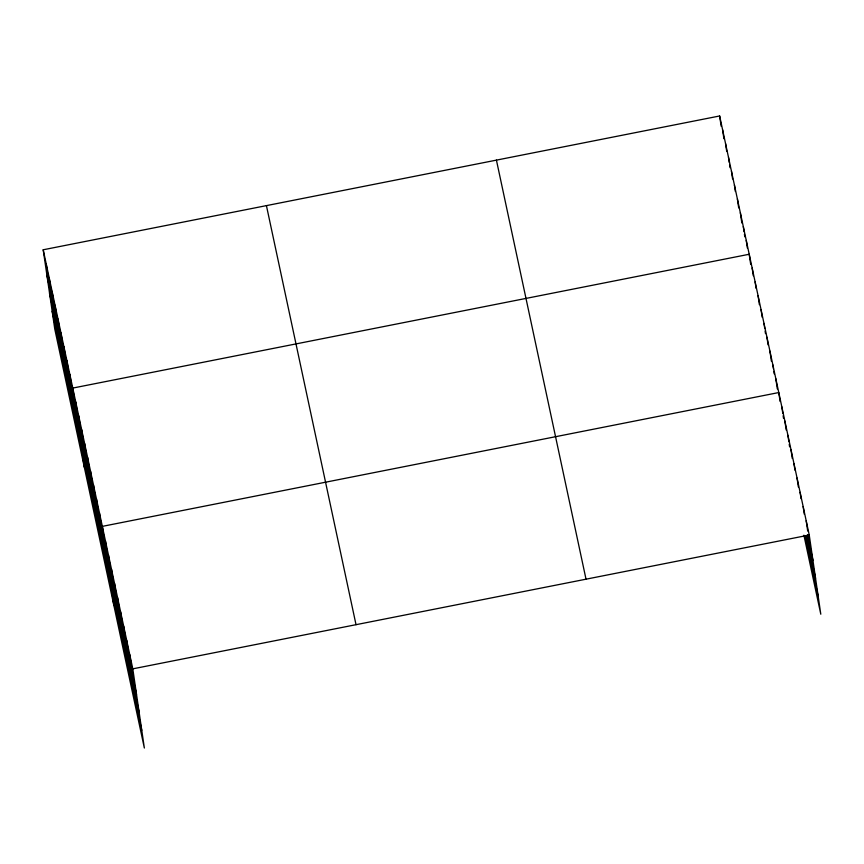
<?xml version="1.0" encoding="UTF-8"?>
<svg xmlns="http://www.w3.org/2000/svg" width="864" height="864" viewBox="0 0 864 864"><rect width="100%" height="100%" fill="white"/><g stroke="black" fill="none" stroke-linecap="round" stroke-linejoin="round"><path stroke-width="1.3" d="M43.2 249.782L132.797 668.844L144.353 748.03L54.756 328.968L43.2 249.782L719.647 115.97L809.244 535.032L820.8 614.218L803.909 535.205M132.797 668.844L809.244 535.032M807.44 534.686L812.981 560.585M806.414 535.54L815.562 578.286M805.205 535.637L818.219 596.516M496.422 160.121L586.019 579.193M266.425 205.621L356.022 624.694M46.926 275.335L136.523 694.408M49.507 293.036L139.104 712.098M52.175 311.267L141.772 730.339M806.198 520.787L807.689 531.004M808.25 534.838L809.935 546.34M803.153 506.531L804.276 514.199M800.107 492.286L801.036 498.679M797.062 478.04L798.368 486.983M794.016 463.795L794.945 470.178M790.97 449.539L792.277 458.492M787.925 435.294L788.854 441.688M789.232 444.236L789.599 446.796M784.879 421.049L786.186 429.991M781.834 406.804L782.762 413.186M783.14 415.746L783.508 418.295M780.095 401.49L778.788 392.548L102.33 526.37L113.886 605.556M775.829 378.724L777.319 388.94M772.87 364.889L773.431 368.723M773.809 371.282L774.176 373.842M769.91 351.065L771.412 361.282M766.962 337.23L768.074 344.898M764.003 323.406L764.748 328.514M765.115 331.074L765.493 333.623M761.044 309.571L762.167 317.239M758.084 295.747L759.391 304.69M755.136 281.912L756.065 288.306M752.177 268.088L753.289 275.756M750.708 264.481L749.218 254.254L72.77 388.076L84.316 467.262M746.258 240.43L747.382 248.098M743.31 226.595L744.055 231.714M744.422 234.263L744.8 236.822M740.351 212.771L741.841 222.998M737.392 198.947L738.698 207.889M734.432 185.112L735.372 191.506M731.473 171.288L732.596 178.945M728.525 157.453L729.27 162.562M729.637 165.121L730.015 167.681M725.566 143.629L726.689 151.297M722.606 129.794L723.913 138.737M719.647 115.97L721.148 126.187M129.751 654.599L133.477 680.162M126.706 640.354L130.432 665.906M123.66 626.108L127.386 651.661M120.614 611.852L124.34 637.416M117.569 597.607L121.295 623.16M114.523 583.362L118.249 608.915M111.478 569.106L115.204 594.67M108.421 554.861L112.158 580.424M105.376 540.616L109.112 566.168M99.382 512.536L103.108 538.099M96.422 498.712L100.148 524.264M93.463 484.877L97.189 510.44M90.504 471.053L94.23 496.606M87.556 457.218L91.282 482.782M84.596 443.394L88.322 468.947M81.637 429.559L85.363 455.123M78.678 415.735L82.404 441.288M75.719 401.9L79.456 427.464M69.811 374.242L73.537 399.805M66.852 360.418L70.578 385.97M63.893 346.583L67.63 372.146M60.944 332.759L64.67 358.312M57.985 318.924L61.711 344.488M55.026 305.1L58.752 330.653M52.067 291.265L55.804 316.829M49.118 277.441L52.844 302.994M46.159 263.606L49.885 289.17"/></g></svg>
